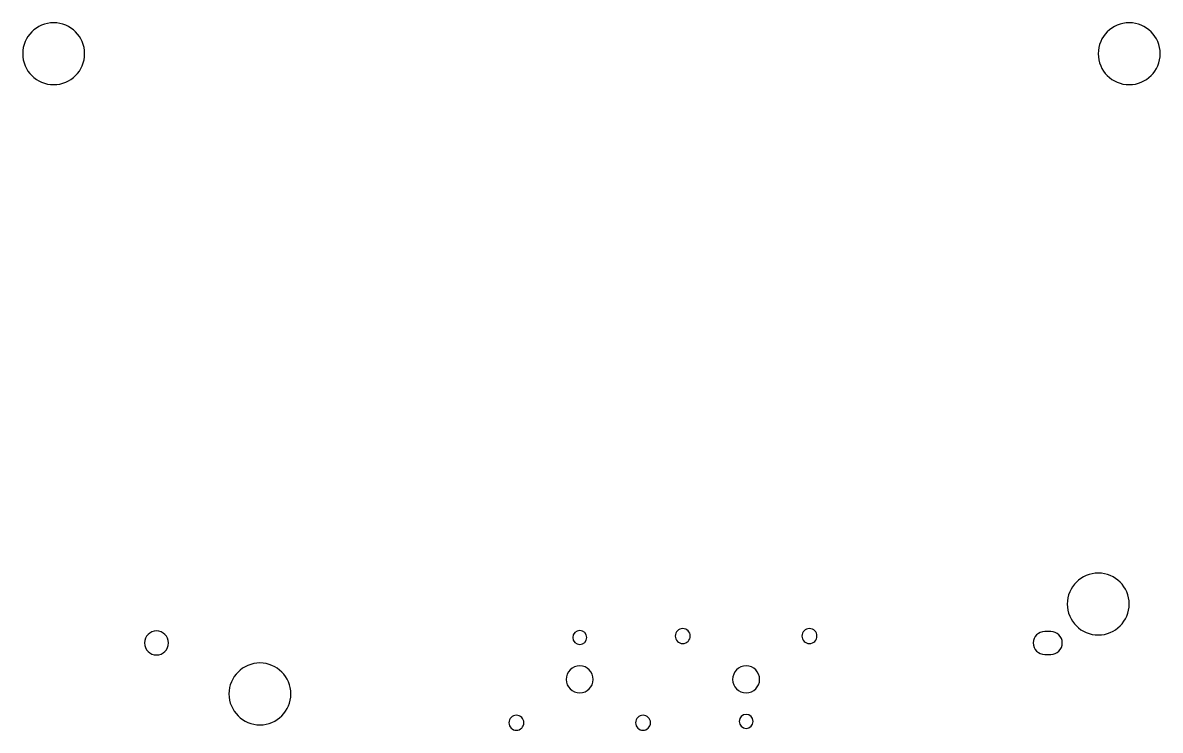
# Model space of a CAD drawing. Header units: millimetres. Extents: x -64 to 50, y -5 to 66.
import ezdxf

# ---------------------------------------------------------------- set-up
doc = ezdxf.new("R2010")
doc.units = ezdxf.units.MM

msp = doc.modelspace()

# ---------------------------------------------------------------- linework, layer by layer
for p, q in [((38.82, 4.8), (38.22, 4.8)), ((38.22, 2.5), (38.82, 2.5))]:
    msp.add_line(p, q)
for centre, radius, start, end in [((-60.97, 62.65), 3.1, 0, 180), ((46.67, 62.65), 3.1, 0, -180), ((-60.97, 62.65), 3.1, 180, 0), ((46.67, 62.65), 3.1, 180, 0), ((43.57, 7.55), 3.1, 0, 180), ((43.57, 7.55), 3.1, -180, 0), ((-50.68, 3.65), 1.2, 0, 180), ((-8.32, 4.2), 0.7, 0, 180), ((1.99, 4.34), 0.75, 0, 180), ((14.67, 4.34), 0.75, 0, 180), ((38.22, 3.65), 1.15, 90, -90), ((38.82, 3.65), 1.15, -90, 90), ((-50.68, 3.65), 1.2, 180, 0), ((-8.32, 4.2), 0.7, 180, 0), ((1.99, 4.34), 0.75, 180, 0), ((14.67, 4.34), 0.75, 180, 0), ((-40.33, -1.45), 3.1, 0, 180), ((-8.32, 0), 1.35, 0, 180), ((8.33, 0), 1.35, 0, 180), ((-8.32, 0), 1.35, -180, 0), ((8.33, 0), 1.35, -180, 0), ((-40.33, -1.45), 3.1, -180, 0), ((-14.66, -4.34), 0.75, 0, 180), ((-14.66, -4.34), 0.75, 180, 0), ((-1.99, -4.34), 0.75, 0, 180), ((-1.99, -4.34), 0.75, 180, 0), ((8.33, -4.2), 0.7, 0, 180), ((8.33, -4.2), 0.7, -180, 0)]:
    msp.add_arc(centre, radius, start, end)

doc.saveas('drawing.dxf')
